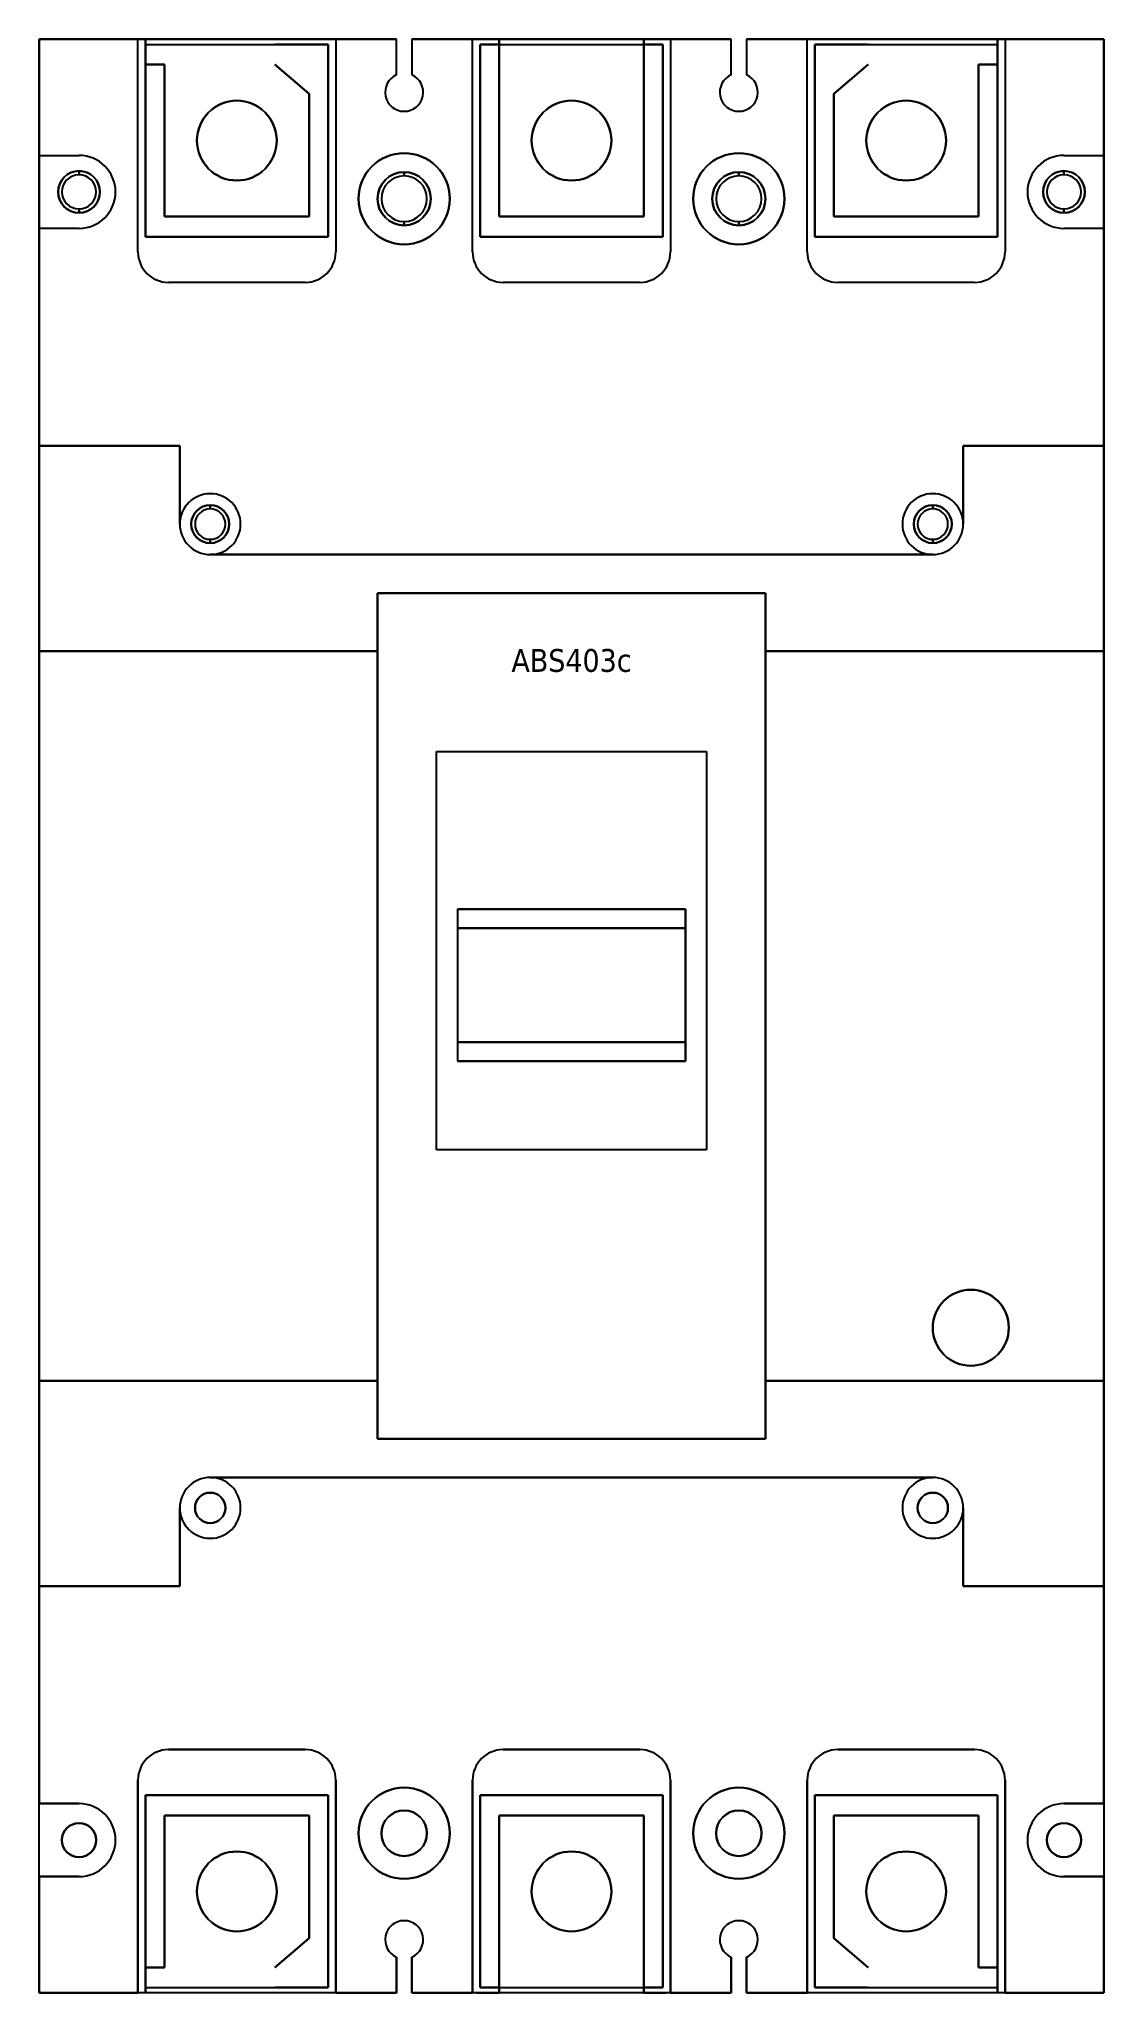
# Model space of a CAD drawing. Header units: inches. Extents: x 0 to 140, y 0 to 257.
import ezdxf

# ---------------------------------------------------------------- set-up
doc = ezdxf.new("R2010")
doc.units = ezdxf.units.IN

# ---------------------------------------------------------------- blocks, each defined once
blk = doc.blocks.new('ABS403c')
for p, q in [((18358.04, -7075.58), (18345.04, -7075.58)), ((18345.04, -7075.58), (18345.04, -7090.88)), ((18345.04, -7090.88), (18345.04, -7075.58)), ((18345.04, -7075.58), (18358.04, -7075.58)), ((18358.04, -7103.58), (18358.04, -7075.58)), ((18358.04, -7075.58), (18359.04, -7075.58)), ((18358.04, -7103.58), (18358.04, -7075.58)), ((18359.04, -7075.58), (18358.04, -7075.58)), ((18359.04, -7075.58), (18376.04, -7075.58)), ((18376.04, -7075.58), (18359.04, -7075.58)), ((18359.04, -7075.58), (18359.04, -7078.93)), ((18359.04, -7078.93), (18359.04, -7075.58)), ((18359.04, -7076.28), (18376.04, -7076.28)), ((18359.04, -7076.28), (18376.04, -7076.28)), ((18376.04, -7075.58), (18384.04, -7075.58)), ((18384.04, -7075.58), (18376.04, -7075.58)), ((18383.04, -7076.28), (18376.04, -7076.28)), ((18376.04, -7076.28), (18383.04, -7076.28)), ((18383.04, -7101.58), (18383.04, -7076.28)), ((18383.04, -7076.28), (18383.04, -7101.58)), ((18392.04, -7075.58), (18384.04, -7075.58)), ((18384.04, -7075.58), (18384.04, -7103.58)), ((18384.04, -7075.58), (18392.04, -7075.58)), ((18384.04, -7075.58), (18384.04, -7103.58)), ((18392.04, -7080.29), (18392.04, -7075.58)), ((18392.04, -7080.29), (18392.04, -7075.58)), ((18402.04, -7075.58), (18394.04, -7075.58)), ((18394.04, -7075.58), (18394.04, -7080.29)), ((18394.04, -7075.58), (18402.04, -7075.58)), ((18394.04, -7075.58), (18394.04, -7080.29)), ((18402.04, -7103.58), (18402.04, -7075.58)), ((18402.04, -7075.58), (18402.54, -7075.58)), ((18402.54, -7075.58), (18402.04, -7075.58)), ((18402.04, -7103.58), (18402.04, -7075.58)), ((18402.54, -7075.58), (18405.54, -7075.58)), ((18405.54, -7075.58), (18402.54, -7075.58)), ((18405.54, -7076.28), (18403.04, -7076.28)), ((18403.04, -7076.28), (18403.04, -7101.58)), ((18403.04, -7076.28), (18405.54, -7076.28)), ((18403.04, -7101.58), (18403.04, -7076.28)), ((18405.54, -7075.58), (18424.54, -7075.58)), ((18424.54, -7075.58), (18405.54, -7075.58)), ((18405.54, -7098.93), (18405.54, -7075.58)), ((18405.54, -7075.58), (18405.54, -7098.93)), ((18405.54, -7076.28), (18424.54, -7076.28)), ((18405.54, -7076.28), (18424.54, -7076.28)), ((18424.54, -7098.93), (18424.54, -7075.58)), ((18424.54, -7075.58), (18427.54, -7075.58)), ((18427.54, -7075.58), (18424.54, -7075.58)), ((18424.54, -7075.58), (18424.54, -7098.93)), ((18427.04, -7076.28), (18424.54, -7076.28)), ((18424.54, -7076.28), (18427.04, -7076.28)), ((18427.04, -7101.58), (18427.04, -7076.28)), ((18427.04, -7076.28), (18427.04, -7101.58)), ((18427.54, -7075.58), (18428.04, -7075.58)), ((18428.04, -7075.58), (18427.54, -7075.58)), ((18436.04, -7075.58), (18428.04, -7075.58)), ((18428.04, -7075.58), (18428.04, -7103.58)), ((18428.04, -7075.58), (18436.04, -7075.58)), ((18428.04, -7075.58), (18428.04, -7103.58)), ((18436.04, -7080.29), (18436.04, -7075.58)), ((18436.04, -7080.29), (18436.04, -7075.58)), ((18446.04, -7075.58), (18438.04, -7075.58)), ((18438.04, -7075.58), (18438.04, -7080.29)), ((18438.04, -7075.58), (18446.04, -7075.58)), ((18438.04, -7075.58), (18438.04, -7080.29)), ((18446.04, -7103.58), (18446.04, -7075.58)), ((18446.04, -7075.58), (18454.04, -7075.58)), ((18454.04, -7075.58), (18446.04, -7075.58)), ((18446.04, -7103.58), (18446.04, -7075.58)), ((18447.04, -7076.28), (18471.04, -7076.28)), ((18454.04, -7076.28), (18447.04, -7076.28)), ((18447.04, -7076.28), (18447.04, -7101.58)), ((18447.04, -7101.58), (18447.04, -7076.28)), ((18454.04, -7075.58), (18471.04, -7075.58)), ((18471.04, -7075.58), (18454.04, -7075.58)), ((18454.04, -7076.28), (18471.04, -7076.28)), ((18471.04, -7075.58), (18472.04, -7075.58)), ((18472.04, -7075.58), (18471.04, -7075.58)), ((18471.04, -7078.93), (18471.04, -7075.58)), ((18471.04, -7075.58), (18471.04, -7078.93)), ((18485.04, -7075.58), (18472.04, -7075.58)), ((18472.04, -7075.58), (18472.04, -7103.58)), ((18472.04, -7075.58), (18485.04, -7075.58)), ((18472.04, -7075.58), (18472.04, -7103.58)), ((18485.04, -7090.88), (18485.04, -7075.58)), ((18485.04, -7075.58), (18485.04, -7090.88)), ((18359.04, -7078.93), (18361.54, -7078.93)), ((18359.04, -7078.93), (18359.04, -7101.58)), ((18361.54, -7078.93), (18359.04, -7078.93)), ((18359.04, -7101.58), (18359.04, -7078.93)), ((18361.54, -7078.93), (18361.54, -7098.93)), ((18361.54, -7098.93), (18361.54, -7078.93)), ((18380.54, -7082.79), (18376.04, -7078.93)), ((18376.04, -7078.93), (18380.54, -7082.79)), ((18454.04, -7078.93), (18449.54, -7082.79)), ((18449.54, -7082.79), (18454.04, -7078.93)), ((18468.54, -7098.93), (18468.54, -7078.93)), ((18468.54, -7078.93), (18471.04, -7078.93)), ((18471.04, -7078.93), (18468.54, -7078.93)), ((18468.54, -7078.93), (18468.54, -7098.93)), ((18471.04, -7101.58), (18471.04, -7078.93)), ((18471.04, -7078.93), (18471.04, -7101.58)), ((18380.54, -7098.93), (18380.54, -7082.79)), ((18380.54, -7082.79), (18380.54, -7098.93)), ((18449.54, -7082.79), (18449.54, -7098.93)), ((18449.54, -7098.93), (18449.54, -7082.79)), ((18345.04, -7090.88), (18350.29, -7090.88)), ((18345.04, -7100.48), (18345.04, -7090.88)), ((18345.04, -7090.88), (18345.04, -7100.48)), ((18345.04, -7090.88), (18350.29, -7090.88)), ((18350.29, -7093.43), (18350.29, -7092.93)), ((18350.29, -7092.93), (18350.29, -7093.43)), ((18393.04, -7093.58), (18393.04, -7093.08)), ((18393.04, -7093.08), (18393.04, -7093.58)), ((18437.04, -7093.58), (18437.04, -7093.08)), ((18437.04, -7093.08), (18437.04, -7093.58)), ((18479.79, -7090.88), (18485.04, -7090.88)), ((18479.79, -7090.88), (18485.04, -7090.88)), ((18479.79, -7092.93), (18479.79, -7093.43)), ((18479.79, -7093.43), (18479.79, -7092.93)), ((18485.04, -7090.88), (18485.04, -7100.48)), ((18485.04, -7100.48), (18485.04, -7090.88)), ((18350.29, -7098.43), (18350.29, -7097.93)), ((18350.29, -7097.93), (18350.29, -7098.43)), ((18479.79, -7097.93), (18479.79, -7098.43)), ((18479.79, -7098.43), (18479.79, -7097.93)), ((18350.29, -7100.48), (18345.04, -7100.48)), ((18345.04, -7100.48), (18345.04, -7129.08)), ((18345.04, -7129.08), (18345.04, -7100.48)), ((18350.29, -7100.48), (18345.04, -7100.48)), ((18361.54, -7098.93), (18380.54, -7098.93)), ((18380.54, -7098.93), (18361.54, -7098.93)), ((18393.04, -7100.08), (18393.04, -7099.58)), ((18393.04, -7099.58), (18393.04, -7100.08)), ((18424.54, -7098.93), (18405.54, -7098.93)), ((18405.54, -7098.93), (18424.54, -7098.93)), ((18437.04, -7100.08), (18437.04, -7099.58)), ((18437.04, -7099.58), (18437.04, -7100.08)), ((18449.54, -7098.93), (18468.54, -7098.93)), ((18468.54, -7098.93), (18449.54, -7098.93)), ((18485.04, -7100.48), (18479.79, -7100.48)), ((18485.04, -7100.48), (18479.79, -7100.48)), ((18485.04, -7129.08), (18485.04, -7100.48)), ((18485.04, -7100.48), (18485.04, -7129.08)), ((18359.04, -7101.58), (18383.04, -7101.58)), ((18383.04, -7101.58), (18359.04, -7101.58)), ((18403.04, -7101.58), (18427.04, -7101.58)), ((18427.04, -7101.58), (18403.04, -7101.58)), ((18447.04, -7101.58), (18471.04, -7101.58)), ((18471.04, -7101.58), (18447.04, -7101.58)), ((18380.04, -7107.58), (18362.04, -7107.58)), ((18380.04, -7107.58), (18362.04, -7107.58)), ((18424.04, -7107.58), (18406.04, -7107.58)), ((18424.04, -7107.58), (18406.04, -7107.58)), ((18468.04, -7107.58), (18450.04, -7107.58)), ((18468.04, -7107.58), (18450.04, -7107.58)), ((18345.04, -7156.08), (18345.04, -7129.08)), ((18363.54, -7129.08), (18345.04, -7129.08)), ((18345.04, -7129.08), (18345.04, -7156.08)), ((18345.04, -7129.08), (18363.54, -7129.08)), ((18363.54, -7139.38), (18363.54, -7129.08)), ((18363.54, -7129.08), (18363.54, -7139.38)), ((18485.04, -7129.08), (18466.54, -7129.08)), ((18466.54, -7129.08), (18466.54, -7139.38)), ((18466.54, -7129.08), (18485.04, -7129.08)), ((18466.54, -7139.38), (18466.54, -7129.08)), ((18485.04, -7156.08), (18485.04, -7129.08)), ((18485.04, -7129.08), (18485.04, -7156.08)), ((18367.54, -7137.38), (18367.54, -7136.88)), ((18367.54, -7136.88), (18367.54, -7137.38)), ((18462.54, -7137.38), (18462.54, -7136.88)), ((18462.54, -7136.88), (18462.54, -7137.38)), ((18367.54, -7141.88), (18367.54, -7141.38)), ((18367.54, -7141.38), (18367.54, -7141.88)), ((18462.54, -7141.88), (18462.54, -7141.38)), ((18462.54, -7141.38), (18462.54, -7141.88)), ((18462.54, -7143.38), (18367.54, -7143.38)), ((18367.54, -7143.38), (18462.54, -7143.38)), ((18389.54, -7259.68), (18389.54, -7148.48)), ((18389.54, -7148.48), (18440.54, -7148.48)), ((18389.54, -7148.48), (18389.54, -7259.68)), ((18440.54, -7148.48), (18389.54, -7148.48)), ((18440.54, -7148.48), (18440.54, -7259.68)), ((18440.54, -7259.68), (18440.54, -7148.48)), ((18345.04, -7252.08), (18345.04, -7156.08)), ((18345.04, -7156.08), (18389.54, -7156.08)), ((18389.54, -7156.08), (18345.04, -7156.08)), ((18345.04, -7156.08), (18345.04, -7252.08)), ((18440.54, -7156.08), (18485.04, -7156.08)), ((18485.04, -7156.08), (18440.54, -7156.08)), ((18485.04, -7252.08), (18485.04, -7156.08)), ((18485.04, -7156.08), (18485.04, -7252.08)), ((18397.29, -7221.68), (18397.29, -7169.28)), ((18397.29, -7169.28), (18432.79, -7169.28)), ((18397.29, -7221.68), (18397.29, -7169.28)), ((18397.29, -7169.28), (18432.79, -7169.28)), ((18432.79, -7169.28), (18432.79, -7221.68)), ((18432.79, -7169.28), (18432.79, -7221.68)), ((18400.04, -7190.03), (18400.04, -7192.53)), ((18400.04, -7190.03), (18430.04, -7190.03)), ((18400.04, -7190.03), (18400.04, -7192.53)), ((18430.04, -7190.03), (18400.04, -7190.03)), ((18430.04, -7190.03), (18430.04, -7192.53)), ((18430.04, -7192.53), (18430.04, -7190.03)), ((18400.04, -7192.53), (18400.04, -7207.53)), ((18400.04, -7192.53), (18400.04, -7207.53)), ((18430.04, -7192.53), (18400.04, -7192.53)), ((18400.04, -7192.53), (18430.04, -7192.53)), ((18430.04, -7192.53), (18430.04, -7207.53)), ((18430.04, -7207.53), (18430.04, -7192.53)), ((18400.04, -7207.53), (18400.04, -7210.03)), ((18400.04, -7207.53), (18400.04, -7210.03)), ((18430.04, -7207.53), (18400.04, -7207.53)), ((18400.04, -7207.53), (18430.04, -7207.53)), ((18430.04, -7207.53), (18430.04, -7210.03)), ((18430.04, -7210.03), (18430.04, -7207.53)), ((18430.04, -7210.03), (18400.04, -7210.03)), ((18400.04, -7210.03), (18430.04, -7210.03)), ((18432.79, -7221.68), (18397.29, -7221.68)), ((18432.79, -7221.68), (18397.29, -7221.68)), ((18345.04, -7279.08), (18345.04, -7252.08)), ((18345.04, -7252.08), (18345.04, -7279.08)), ((18345.04, -7252.08), (18389.54, -7252.08)), ((18389.54, -7252.08), (18345.04, -7252.08)), ((18440.54, -7252.08), (18485.04, -7252.08)), ((18485.04, -7252.08), (18440.54, -7252.08)), ((18485.04, -7279.08), (18485.04, -7252.08)), ((18485.04, -7252.08), (18485.04, -7279.08)), ((18440.54, -7259.68), (18389.54, -7259.68)), ((18389.54, -7259.68), (18440.54, -7259.68)), ((18462.54, -7264.78), (18367.54, -7264.78)), ((18367.54, -7264.78), (18462.54, -7264.78)), ((18363.54, -7279.08), (18363.54, -7268.78)), ((18363.54, -7268.78), (18363.54, -7279.08)), ((18466.54, -7268.78), (18466.54, -7279.08)), ((18466.54, -7279.08), (18466.54, -7268.78)), ((18345.04, -7279.08), (18345.04, -7307.68)), ((18345.04, -7307.68), (18345.04, -7279.08)), ((18345.04, -7279.08), (18363.54, -7279.08)), ((18363.54, -7279.08), (18345.04, -7279.08)), ((18466.54, -7279.08), (18485.04, -7279.08)), ((18485.04, -7279.08), (18466.54, -7279.08)), ((18485.04, -7307.68), (18485.04, -7279.08)), ((18485.04, -7279.08), (18485.04, -7307.68)), ((18362.04, -7300.58), (18380.04, -7300.58)), ((18380.04, -7300.58), (18362.04, -7300.58)), ((18406.04, -7300.58), (18424.04, -7300.58)), ((18424.04, -7300.58), (18406.04, -7300.58)), ((18450.04, -7300.58), (18468.04, -7300.58)), ((18468.04, -7300.58), (18450.04, -7300.58)), ((18358.04, -7332.58), (18358.04, -7304.58)), ((18358.04, -7304.58), (18358.04, -7332.58)), ((18384.04, -7304.58), (18384.04, -7332.58)), ((18384.04, -7332.58), (18384.04, -7304.58)), ((18402.04, -7332.58), (18402.04, -7304.58)), ((18402.04, -7304.58), (18402.04, -7332.58)), ((18428.04, -7304.58), (18428.04, -7332.58)), ((18428.04, -7332.58), (18428.04, -7304.58)), ((18446.04, -7332.58), (18446.04, -7304.58)), ((18446.04, -7304.58), (18446.04, -7332.58)), ((18472.04, -7304.58), (18472.04, -7332.58)), ((18472.04, -7332.58), (18472.04, -7304.58)), ((18345.04, -7307.68), (18350.29, -7307.68)), ((18345.04, -7317.28), (18345.04, -7307.68)), ((18345.04, -7317.28), (18345.04, -7307.68)), ((18350.29, -7307.68), (18345.04, -7307.68)), ((18359.04, -7306.58), (18359.04, -7329.23)), ((18359.04, -7329.23), (18359.04, -7306.58)), ((18359.04, -7306.58), (18383.04, -7306.58)), ((18383.04, -7306.58), (18359.04, -7306.58)), ((18383.04, -7306.58), (18383.04, -7331.88)), ((18383.04, -7331.88), (18383.04, -7306.58)), ((18403.04, -7331.88), (18403.04, -7306.58)), ((18403.04, -7306.58), (18427.04, -7306.58)), ((18427.04, -7306.58), (18403.04, -7306.58)), ((18403.04, -7306.58), (18403.04, -7331.88)), ((18427.04, -7306.58), (18427.04, -7331.88)), ((18427.04, -7331.88), (18427.04, -7306.58)), ((18447.04, -7331.88), (18447.04, -7306.58)), ((18447.04, -7306.58), (18471.04, -7306.58)), ((18447.04, -7306.58), (18447.04, -7331.88)), ((18471.04, -7306.58), (18447.04, -7306.58)), ((18471.04, -7306.58), (18471.04, -7329.23)), ((18471.04, -7329.23), (18471.04, -7306.58)), ((18479.79, -7307.68), (18485.04, -7307.68)), ((18485.04, -7307.68), (18479.79, -7307.68)), ((18485.04, -7307.68), (18485.04, -7317.28)), ((18485.04, -7307.68), (18485.04, -7317.28)), ((18361.54, -7309.23), (18380.54, -7309.23)), ((18361.54, -7329.23), (18361.54, -7309.23)), ((18380.54, -7309.23), (18361.54, -7309.23)), ((18361.54, -7309.23), (18361.54, -7329.23)), ((18380.54, -7309.23), (18380.54, -7325.37)), ((18380.54, -7325.37), (18380.54, -7309.23)), ((18424.54, -7309.23), (18405.54, -7309.23)), ((18405.54, -7309.23), (18405.54, -7332.58)), ((18405.54, -7309.23), (18424.54, -7309.23)), ((18405.54, -7332.58), (18405.54, -7309.23)), ((18424.54, -7309.23), (18424.54, -7332.58)), ((18424.54, -7332.58), (18424.54, -7309.23)), ((18449.54, -7309.23), (18468.54, -7309.23)), ((18449.54, -7325.37), (18449.54, -7309.23)), ((18468.54, -7309.23), (18449.54, -7309.23)), ((18449.54, -7309.23), (18449.54, -7325.37)), ((18468.54, -7309.23), (18468.54, -7329.23)), ((18468.54, -7329.23), (18468.54, -7309.23)), ((18350.29, -7317.28), (18345.04, -7317.28)), ((18345.04, -7317.28), (18345.04, -7332.58)), ((18345.04, -7332.58), (18345.04, -7317.28)), ((18345.04, -7317.28), (18350.29, -7317.28)), ((18485.04, -7317.28), (18479.79, -7317.28)), ((18479.79, -7317.28), (18485.04, -7317.28)), ((18485.04, -7332.58), (18485.04, -7317.28)), ((18485.04, -7317.28), (18485.04, -7332.58)), ((18380.54, -7325.37), (18376.04, -7329.23)), ((18376.04, -7329.23), (18380.54, -7325.37)), ((18454.04, -7329.23), (18449.54, -7325.37)), ((18449.54, -7325.37), (18454.04, -7329.23)), ((18359.04, -7332.58), (18359.04, -7329.23)), ((18359.04, -7329.23), (18361.54, -7329.23)), ((18359.04, -7329.23), (18359.04, -7332.58)), ((18361.54, -7329.23), (18359.04, -7329.23)), ((18392.04, -7332.58), (18392.04, -7327.87)), ((18392.04, -7327.87), (18392.04, -7332.58)), ((18394.04, -7327.87), (18394.04, -7332.58)), ((18394.04, -7332.58), (18394.04, -7327.87)), ((18436.04, -7332.58), (18436.04, -7327.87)), ((18436.04, -7327.87), (18436.04, -7332.58)), ((18438.04, -7327.87), (18438.04, -7332.58)), ((18438.04, -7332.58), (18438.04, -7327.87)), ((18468.54, -7329.23), (18471.04, -7329.23)), ((18471.04, -7329.23), (18468.54, -7329.23)), ((18471.04, -7329.23), (18471.04, -7332.58)), ((18471.04, -7332.58), (18471.04, -7329.23)), ((18359.04, -7331.88), (18376.04, -7331.88)), ((18359.04, -7331.88), (18376.04, -7331.88)), ((18383.04, -7331.88), (18376.04, -7331.88)), ((18376.04, -7331.88), (18383.04, -7331.88)), ((18405.54, -7331.88), (18403.04, -7331.88)), ((18403.04, -7331.88), (18405.54, -7331.88)), ((18405.54, -7331.88), (18424.54, -7331.88)), ((18405.54, -7331.88), (18424.54, -7331.88)), ((18427.04, -7331.88), (18424.54, -7331.88)), ((18424.54, -7331.88), (18427.04, -7331.88)), ((18454.04, -7331.88), (18447.04, -7331.88)), ((18447.04, -7331.88), (18454.04, -7331.88)), ((18454.04, -7331.88), (18471.04, -7331.88)), ((18454.04, -7331.88), (18471.04, -7331.88)), ((18345.04, -7332.58), (18358.04, -7332.58)), ((18358.04, -7332.58), (18345.04, -7332.58)), ((18359.04, -7332.58), (18358.04, -7332.58)), ((18359.04, -7332.58), (18358.04, -7332.58)), ((18376.04, -7332.58), (18359.04, -7332.58)), ((18376.04, -7332.58), (18359.04, -7332.58)), ((18384.04, -7332.58), (18376.04, -7332.58)), ((18384.04, -7332.58), (18376.04, -7332.58)), ((18384.04, -7332.58), (18392.04, -7332.58)), ((18392.04, -7332.58), (18384.04, -7332.58)), ((18394.04, -7332.58), (18402.04, -7332.58)), ((18402.04, -7332.58), (18394.04, -7332.58)), ((18402.54, -7332.58), (18402.04, -7332.58)), ((18402.54, -7332.58), (18402.04, -7332.58)), ((18402.54, -7332.58), (18405.54, -7332.58)), ((18405.54, -7332.58), (18402.54, -7332.58)), ((18424.54, -7332.58), (18405.54, -7332.58)), ((18424.54, -7332.58), (18405.54, -7332.58)), ((18424.54, -7332.58), (18427.54, -7332.58)), ((18427.54, -7332.58), (18424.54, -7332.58)), ((18428.04, -7332.58), (18427.54, -7332.58)), ((18428.04, -7332.58), (18427.54, -7332.58)), ((18428.04, -7332.58), (18436.04, -7332.58)), ((18436.04, -7332.58), (18428.04, -7332.58)), ((18438.04, -7332.58), (18446.04, -7332.58)), ((18446.04, -7332.58), (18438.04, -7332.58)), ((18454.04, -7332.58), (18446.04, -7332.58)), ((18454.04, -7332.58), (18446.04, -7332.58)), ((18471.04, -7332.58), (18454.04, -7332.58)), ((18471.04, -7332.58), (18454.04, -7332.58)), ((18472.04, -7332.58), (18471.04, -7332.58)), ((18472.04, -7332.58), (18471.04, -7332.58)), ((18472.04, -7332.58), (18485.04, -7332.58)), ((18485.04, -7332.58), (18472.04, -7332.58))]:
    blk.add_line(p, q)
for centre, radius in [((18371.04, -7088.93), 5.25), ((18415.04, -7088.93), 5.25), ((18459.04, -7088.93), 5.25), ((18393.04, -7096.58), 6), ((18437.04, -7096.58), 6), ((18350.29, -7095.68), 2.75), ((18393.04, -7096.58), 3.5), ((18437.04, -7096.58), 3.5), ((18479.79, -7095.68), 2.75), ((18367.54, -7139.38), 2.5), ((18462.54, -7139.38), 2.5), ((18467.54, -7245.08), 5), ((18367.54, -7268.78), 2), ((18462.54, -7268.78), 2), ((18393.04, -7311.58), 6), ((18437.04, -7311.58), 6), ((18393.04, -7311.58), 3), ((18437.04, -7311.58), 3), ((18350.29, -7312.48), 2.25), ((18479.79, -7312.48), 2.25), ((18371.04, -7319.23), 5.25), ((18415.04, -7319.23), 5.25), ((18459.04, -7319.23), 5.25)]:
    blk.add_circle(centre, radius)
for centre, radius, start, end in [((18393.04, -7082.58), 2.5, 113.5782, 66.4218), ((18393.04, -7082.58), 2.5, 113.5782, 66.4218), ((18437.04, -7082.58), 2.5, 113.5782, 66.4218), ((18437.04, -7082.58), 2.5, 113.5782, 66.4218), ((18371.04, -7088.93), 5.25, 90, 270), ((18371.04, -7088.93), 5.25, 270, 90), ((18415.04, -7088.93), 5.25, 0, 180), ((18459.04, -7088.93), 5.25, 90, 270), ((18459.04, -7088.93), 5.25, 270, 90), ((18393.04, -7096.58), 6, 90, 270), ((18393.04, -7096.58), 6, 270, 90), ((18415.04, -7088.93), 5.25, 180, 0), ((18437.04, -7096.58), 6, 90, 270), ((18437.04, -7096.58), 6, 270, 90), ((18350.29, -7095.68), 2.75, 90, 270), ((18350.29, -7095.68), 4.8, 270, 90), ((18350.29, -7095.68), 4.8, 270, 90), ((18350.29, -7095.68), 2.75, 270, 90), ((18393.04, -7096.58), 3.5, 90, 270), ((18393.04, -7096.58), 3.5, 270, 90), ((18437.04, -7096.58), 3.5, 90, 270), ((18437.04, -7096.58), 3.5, 270, 90), ((18479.79, -7095.68), 4.8, 90, 270), ((18479.79, -7095.68), 4.8, 90, 270), ((18479.79, -7095.68), 2.75, 90, 270), ((18479.79, -7095.68), 2.75, 270, 90), ((18350.29, -7095.68), 2.25, 90, 270), ((18350.29, -7095.68), 2.25, 90, 270), ((18350.29, -7095.68), 2.25, 270, 90), ((18350.29, -7095.68), 2.25, 270, 90), ((18393.04, -7096.58), 3, 90, 270), ((18393.04, -7096.58), 3, 90, 270), ((18393.04, -7096.58), 3, 270, 90), ((18393.04, -7096.58), 3, 270, 90), ((18437.04, -7096.58), 3, 90, 270), ((18437.04, -7096.58), 3, 90, 270), ((18437.04, -7096.58), 3, 270, 90), ((18437.04, -7096.58), 3, 270, 90), ((18479.79, -7095.68), 2.25, 90, 270), ((18479.79, -7095.68), 2.25, 90, 270), ((18479.79, -7095.68), 2.25, 270, 90), ((18479.79, -7095.68), 2.25, 270, 90), ((18362.04, -7103.58), 4, 180, 270), ((18362.04, -7103.58), 4, 180, 270), ((18380.04, -7103.58), 4, 270, 0), ((18380.04, -7103.58), 4, 270, 0), ((18406.04, -7103.58), 4, 180, 270), ((18406.04, -7103.58), 4, 180, 270), ((18424.04, -7103.58), 4, 270, 0), ((18424.04, -7103.58), 4, 270, 0), ((18450.04, -7103.58), 4, 180, 270), ((18450.04, -7103.58), 4, 180, 270), ((18468.04, -7103.58), 4, 270, 0), ((18468.04, -7103.58), 4, 270, 0), ((18367.54, -7139.38), 4, 270, 180), ((18367.54, -7139.38), 4, 90, 180), ((18367.54, -7139.38), 2.5, 90, 270), ((18367.54, -7139.38), 4, 270, 90), ((18367.54, -7139.38), 2.5, 270, 90), ((18462.54, -7139.38), 4, 0, 270), ((18462.54, -7139.38), 4, 90, 270), ((18462.54, -7139.38), 2.5, 90, 270), ((18462.54, -7139.38), 4, 0, 90), ((18462.54, -7139.38), 2.5, 270, 90), ((18367.54, -7139.38), 4, 180, 270), ((18367.54, -7139.38), 4, 180, 270), ((18367.54, -7139.38), 2, 90, 270), ((18367.54, -7139.38), 2, 90, 270), ((18367.54, -7139.38), 2, 270, 90), ((18367.54, -7139.38), 2, 270, 90), ((18462.54, -7139.38), 2, 90, 270), ((18462.54, -7139.38), 2, 90, 270), ((18462.54, -7139.38), 2, 270, 90), ((18462.54, -7139.38), 2, 270, 90), ((18462.54, -7139.38), 4, 270, 0), ((18462.54, -7139.38), 4, 270, 0), ((18467.54, -7245.08), 5, 0, 180), ((18467.54, -7245.08), 5, 180, 0), ((18367.54, -7268.78), 4, 180, 90), ((18367.54, -7268.78), 4, 90, 180), ((18367.54, -7268.78), 4, 90, 180), ((18367.54, -7268.78), 4, 270, 90), ((18462.54, -7268.78), 4, 90, 0), ((18462.54, -7268.78), 4, 90, 270), ((18462.54, -7268.78), 4, 0, 90), ((18462.54, -7268.78), 4, 0, 90), ((18367.54, -7268.78), 2, 90, 270), ((18367.54, -7268.78), 2, 270, 90), ((18462.54, -7268.78), 2, 90, 270), ((18462.54, -7268.78), 2, 270, 90), ((18367.54, -7268.78), 4, 180, 270), ((18462.54, -7268.78), 4, 270, 0), ((18362.04, -7304.58), 4, 90, 180), ((18362.04, -7304.58), 4, 90, 180), ((18380.04, -7304.58), 4, 0, 90), ((18380.04, -7304.58), 4, 0, 90), ((18406.04, -7304.58), 4, 90, 180), ((18406.04, -7304.58), 4, 90, 180), ((18424.04, -7304.58), 4, 0, 90), ((18424.04, -7304.58), 4, 0, 90), ((18450.04, -7304.58), 4, 90, 180), ((18450.04, -7304.58), 4, 90, 180), ((18468.04, -7304.58), 4, 0, 90), ((18468.04, -7304.58), 4, 0, 90), ((18393.04, -7311.58), 6, 90, 270), ((18393.04, -7311.58), 6, 270, 90), ((18437.04, -7311.58), 6, 90, 270), ((18437.04, -7311.58), 6, 270, 90), ((18350.29, -7312.48), 4.8, 270, 90), ((18350.29, -7312.48), 4.8, 270, 90), ((18393.04, -7311.58), 3, 90, 270), ((18393.04, -7311.58), 3, 270, 90), ((18437.04, -7311.58), 3, 90, 270), ((18437.04, -7311.58), 3, 270, 90), ((18479.79, -7312.48), 4.8, 90, 270), ((18479.79, -7312.48), 4.8, 90, 270), ((18350.29, -7312.48), 2.25, 90, 270), ((18350.29, -7312.48), 2.25, 270, 90), ((18479.79, -7312.48), 2.25, 90, 270), ((18479.79, -7312.48), 2.25, 270, 90), ((18371.04, -7319.23), 5.25, 90, 270), ((18371.04, -7319.23), 5.25, 270, 90), ((18415.04, -7319.23), 5.25, 0, 180), ((18459.04, -7319.23), 5.25, 90, 270), ((18459.04, -7319.23), 5.25, 270, 90), ((18415.04, -7319.23), 5.25, 180, 0), ((18393.04, -7325.58), 2.5, 293.5782, 246.4218), ((18393.04, -7325.58), 2.5, 293.5782, 246.4218), ((18437.04, -7325.58), 2.5, 293.5782, 246.4218), ((18437.04, -7325.58), 2.5, 293.5782, 246.4218)]:
    blk.add_arc(centre, radius, start, end)
at = {"color": 7, "insert": (18415.04, -7157.34), "char_height": 3, "width": 22, "attachment_point": 5}
blk.add_mtext('{\\fTahoma|b0|i0|c0|p34;ABS403c}', dxfattribs=at)

msp = doc.modelspace()

# ---------------------------------------------------------------- block references
msp.add_blockref('ABS403c', (-18345.04, 7332.58))

doc.saveas('drawing.dxf')
